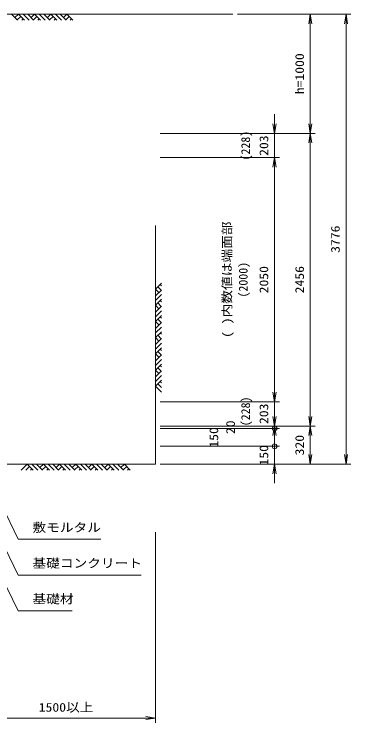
# Model space of a CAD drawing. Units: millimetres at full size. Extents: x 0 to 33600, y 55520 to 79280.
# Drawn here: x 24664 to 27490, y 68584 to 74530 of the extents above; entities that cross this region are included whole.
import ezdxf
from ezdxf.enums import TextEntityAlignment as Align

# ---------------------------------------------------------------- set-up
doc = ezdxf.new("R2010")
doc.units = ezdxf.units.MM
doc.header["$LTSCALE"] = 80.0044
for name, color, linetype, lineweight in [('0_2', 4, 'Continuous', 13), ('寸法', 6, 'Continuous', 13), ('ﾊｯﾁﾝｸﾞ', 4, 'Continuous', 9)]:
    doc.layers.add(name, color=color, linetype=linetype, lineweight=lineweight)
doc.styles.add('ＭＳ ゴシック', font='')
doc.styles.get('ＭＳ ゴシック').set_extended_font_data('MS Gothic')

# ---------------------------------------------------------------- blocks, each defined once
blk = doc.blocks.new('open_arrow')
at = {"color": 0, "linetype": 'Continuous', "lineweight": -2}
blk.add_lwpolyline([(7.5, 1.25), (0, 0), (7.5, -1.25)], dxfattribs=at)
blk = doc.blocks.new('dimension_origin')
at = {"color": 0, "linetype": 'Continuous', "lineweight": -2}
blk.add_circle((0, 0), 1.25, dxfattribs=at)

msp = doc.modelspace()

# ---------------------------------------------------------------- linework, layer by layer
at = {"layer": '0_2'}
msp.add_line((26500, 74530), (19545, 74530), dxfattribs=at)
msp.add_lwpolyline([(24497.5, 70754), (25850, 70754), (25850, 72757)], dxfattribs=at)
at = {"layer": '寸法'}
for p, q in [((26540, 74530), (27490, 74530)), ((26540, 74530), (27190, 74530)), ((27150, 73530), (27150, 74530)), ((27450, 74530), (27450, 70754)), ((26850, 73167), (26850, 73690)), ((25890, 73530), (27190, 73530)), ((25890, 73530), (27190, 73530)), ((25890, 73530), (26890, 73530)), ((27150, 73530), (27150, 71074)), ((25890, 73327), (26890, 73327)), ((25890, 73327), (26890, 73327)), ((26850, 73327), (26850, 71277)), ((26850, 71437), (26850, 70914)), ((25890, 71277), (26890, 71277)), ((25890, 71277), (26890, 71277)), ((26850, 70974), (26850, 71234)), ((25890, 71074), (27190, 71074)), ((25890, 71074), (26890, 71074)), ((25890, 71074), (27190, 71074)), ((25890, 71074), (26890, 71074)), ((27150, 71074), (27150, 70754)), ((25890, 71054), (26890, 71054)), ((25890, 71054), (26890, 71054)), ((26850, 71054), (26850, 70904)), ((26850, 70984), (26850, 70594)), ((25890, 70904), (26890, 70904)), ((25890, 70904), (26890, 70904)), ((25890, 70754), (27490, 70754)), ((25890, 70754), (27190, 70754)), ((25890, 70754), (26890, 70754)), ((25850, 70184), (25850, 68584)), ((24350, 68624), (25850, 68624))]:
    msp.add_line(p, q, dxfattribs=at)
for points in [[(24247.5, 71054), (24282.34, 70981.99), (24697.5, 70124), (25390.83, 70124)], [(24172.5, 70904), (24207.48, 70832.05), (24697.5, 69824), (25730.83, 69824)], [(24097.5, 70754), (24132.57, 70682.1), (24697.5, 69524), (25150.83, 69524)]]:
    msp.add_lwpolyline(points, dxfattribs=at)
at = {"layer": 'ﾊｯﾁﾝｸﾞ'}
for p, q in [((24641.9, 74530), (24691.9, 74480)), ((24670.95, 74500.95), (24700, 74530)), ((24690.39, 74481.5), (24719.44, 74510.56)), ((24700, 74530), (24750, 74480)), ((24738.89, 74530), (24788.89, 74480)), ((24777.78, 74530), (24827.78, 74480)), ((24806.83, 74500.95), (24835.88, 74530)), ((24826.28, 74481.5), (24855.33, 74510.56)), ((24835.88, 74530), (24885.88, 74480)), ((24874.77, 74530), (24924.77, 74480)), ((24913.66, 74530), (24963.66, 74480)), ((24942.71, 74500.95), (24971.76, 74530)), ((24962.16, 74481.5), (24991.21, 74510.56)), ((24971.76, 74530), (25021.76, 74480)), ((25010.65, 74530), (25060.65, 74480)), ((25049.54, 74530), (25099.54, 74480)), ((25078.59, 74500.95), (25107.65, 74530)), ((25098.04, 74481.5), (25127.09, 74510.56)), ((25107.65, 74530), (25157.65, 74480)), ((24727.78, 74480), (24738.89, 74491.11)), ((24863.66, 74480), (24874.77, 74491.11)), ((24999.54, 74480), (25010.65, 74491.11)), ((25135.43, 74480), (25146.54, 74491.11)), ((25850, 72223.64), (25900, 72273.64)), ((25900, 72251.42), (25888.89, 72262.53)), ((25879.05, 72194.59), (25850, 72223.64)), ((25850, 72165.54), (25900, 72215.54)), ((25898.5, 72214.03), (25869.44, 72243.09)), ((25850, 72126.65), (25900, 72176.65)), ((25850, 72087.76), (25900, 72137.76)), ((25900, 72115.54), (25888.89, 72126.65)), ((25879.05, 72058.71), (25850, 72087.76)), ((25850, 72029.66), (25900, 72079.66)), ((25898.5, 72078.15), (25869.44, 72107.2)), ((25850, 71990.77), (25900, 72040.77)), ((25850, 71951.88), (25900, 72001.88)), ((25879.05, 71922.83), (25850, 71951.88)), ((25898.5, 71942.27), (25869.44, 71971.32)), ((25900, 71979.66), (25888.89, 71990.77)), ((25850, 71893.77), (25900, 71943.77)), ((25850, 71854.88), (25900, 71904.88)), ((25850, 71815.99), (25900, 71865.99)), ((25898.5, 71806.39), (25869.44, 71835.44)), ((25900, 71843.77), (25888.89, 71854.88)), ((25879.05, 71786.94), (25850, 71815.99)), ((25850, 71757.89), (25900, 71807.89)), ((25850, 71719), (25900, 71769)), ((25850, 71680.11), (25900, 71730.11)), ((25900, 71707.89), (25888.89, 71719)), ((25879.05, 71651.06), (25850, 71680.11)), ((25850, 71622.01), (25900, 71672.01)), ((25898.5, 71670.51), (25869.44, 71699.56)), ((25850, 71583.12), (25900, 71633.12)), ((25850, 71544.23), (25900, 71594.23)), ((25879.05, 71515.18), (25850, 71544.23)), ((25850, 71486.13), (25900, 71536.13)), ((25898.5, 71534.62), (25869.44, 71563.68)), ((25900, 71572.01), (25888.89, 71583.12)), ((25850, 71447.24), (25900, 71497.24)), ((25850, 71408.35), (25900, 71458.35)), ((25900, 71397.24), (25869.44, 71427.79)), ((25900, 71436.13), (25888.89, 71447.24)), ((25900, 71358.35), (25850, 71408.35)), ((24723.79, 70704), (24773.79, 70754)), ((24762.68, 70704), (24793.23, 70734.56)), ((24773.79, 70754), (24823.79, 70704)), ((24801.57, 70704), (24812.68, 70715.11)), ((24812.68, 70754), (24862.68, 70704)), ((24851.57, 70754), (24901.57, 70704)), ((24880.62, 70724.95), (24909.67, 70754)), ((24900.06, 70705.5), (24929.11, 70734.56)), ((24909.67, 70754), (24959.67, 70704)), ((24937.45, 70704), (24948.56, 70715.11)), ((24948.56, 70754), (24998.56, 70704)), ((24987.45, 70754), (25037.45, 70704)), ((25016.5, 70724.95), (25045.55, 70754)), ((25035.94, 70705.5), (25064.99, 70734.56)), ((25045.55, 70754), (25095.55, 70704)), ((25073.33, 70704), (25084.44, 70715.11)), ((25084.44, 70754), (25134.44, 70704)), ((25123.33, 70754), (25173.33, 70704)), ((25152.38, 70724.95), (25181.43, 70754)), ((25171.83, 70705.5), (25200.88, 70734.56)), ((25181.43, 70754), (25231.43, 70704)), ((25209.21, 70704), (25220.32, 70715.11)), ((25220.32, 70754), (25270.32, 70704)), ((25259.21, 70754), (25309.21, 70704)), ((25288.26, 70724.95), (25317.31, 70754)), ((25307.71, 70705.5), (25336.76, 70734.56)), ((25317.31, 70754), (25367.31, 70704)), ((25345.09, 70704), (25356.2, 70715.11)), ((25356.2, 70754), (25406.2, 70704)), ((25395.09, 70754), (25445.09, 70704)), ((25424.14, 70724.95), (25453.2, 70754)), ((25443.59, 70705.5), (25472.64, 70734.56)), ((25453.2, 70754), (25503.2, 70704)), ((25480.98, 70704), (25492.09, 70715.11)), ((25492.09, 70754), (25542.09, 70704)), ((25530.98, 70754), (25580.98, 70704)), ((25560.03, 70724.95), (25589.08, 70754)), ((25579.47, 70705.5), (25608.52, 70734.56)), ((25589.08, 70754), (25639.08, 70704)), ((25616.86, 70704), (25627.97, 70715.11))]:
    msp.add_line(p, q, dxfattribs=at)

# ---------------------------------------------------------------- block references
at = {"layer": '寸法'}
for name, p, xscale, yscale, rotation in [('open_arrow', (27150, 74530), 10.7, 10.7, 270), ('open_arrow', (27450, 74530), 10.7, 10.7, 270), ('open_arrow', (26850, 73530), 10.7, 10.7, 90), ('open_arrow', (27150, 73530), 10.7, 10.7, 90), ('open_arrow', (27150, 73530), 10.7, 10.7, 270), ('open_arrow', (26850, 73327), 10.7, 10.7, 270), ('open_arrow', (26850, 73327), 10.7, 10.7, 270), ('open_arrow', (26850, 71277), 10.7, 10.7, 90), ('open_arrow', (26850, 71277), 10.7, 10.7, 90), ('open_arrow', (26850, 71074), 10.7, 10.7, 90), ('open_arrow', (27150, 71074), 10.7, 10.7, 90), ('dimension_origin', (26850, 71054), 16, 16, 270), ('dimension_origin', (26850, 71054), 16, 16, 270), ('open_arrow', (26850, 71074), 10.7, 10.7, 270), ('open_arrow', (27150, 71074), 10.7, 10.7, 270), ('dimension_origin', (26850, 70904), 16, 16, 90), ('dimension_origin', (26850, 70904), 16, 16, 90), ('open_arrow', (27150, 70754), 10.7, 10.7, 90), ('open_arrow', (27450, 70754), 10.7, 10.7, 90), ('open_arrow', (26850, 70754), 10.7, 10.7, 270), ('open_arrow', (25850, 68624), 10.7, 10.7, 180)]:
    msp.add_blockref(name, p, dxfattribs=dict(at, xscale=xscale, yscale=yscale, rotation=rotation))

# ---------------------------------------------------------------- texts
at = {"layer": '寸法', "style": 'ＭＳ ゴシック', "width": 1.15}
for s, p in [('h=1000', (27060, 74030)), ('203', (26760, 73427)), ('3776', (27360, 72642)), ('2050', (26760, 72302)), ('2456', (27060, 72302)), ('203', (26760, 71177)), ('20', (26480, 71064)), ('150', (26340, 70979)), ('320', (27060, 70914)), ('150', (26760, 70829))]:
    msp.add_text(s, height=73.31, rotation=90, dxfattribs=at).set_placement(p, align=Align.MIDDLE_CENTER)
at = {"layer": '寸法', "color": 3, "style": 'ＭＳ ゴシック'}
for s, p in [('(228)', (26570, 73427)), ('(2000)', (26550, 72302)), ('(228)', (26570, 71197))]:
    msp.add_text(s, height=73.31, rotation=90, dxfattribs=at).set_placement(p, align=Align.TOP_CENTER)
at = {"layer": '寸法', "color": 3, "style": 'ＭＳ ゴシック', "width": 1.15}
msp.add_text('( )内数値は端面部', height=73.31, rotation=90, dxfattribs=at).set_placement((26510, 72302), align=Align.BOTTOM_CENTER)
at = {"layer": '寸法', "style": 'ＭＳ ゴシック', "width": 1.15}
for s, p in [('敷モルタル', (24817.5, 70164)), ('基礎コンクリート', (24817.5, 69864)), ('基礎材', (24817.5, 69564))]:
    msp.add_text(s, height=73.31, dxfattribs=at).set_placement(p, align=Align.BOTTOM_LEFT)
msp.add_text('1500以上', height=73.31, dxfattribs=at).set_placement((25100, 68714), align=Align.MIDDLE_CENTER)

doc.saveas('drawing.dxf')
